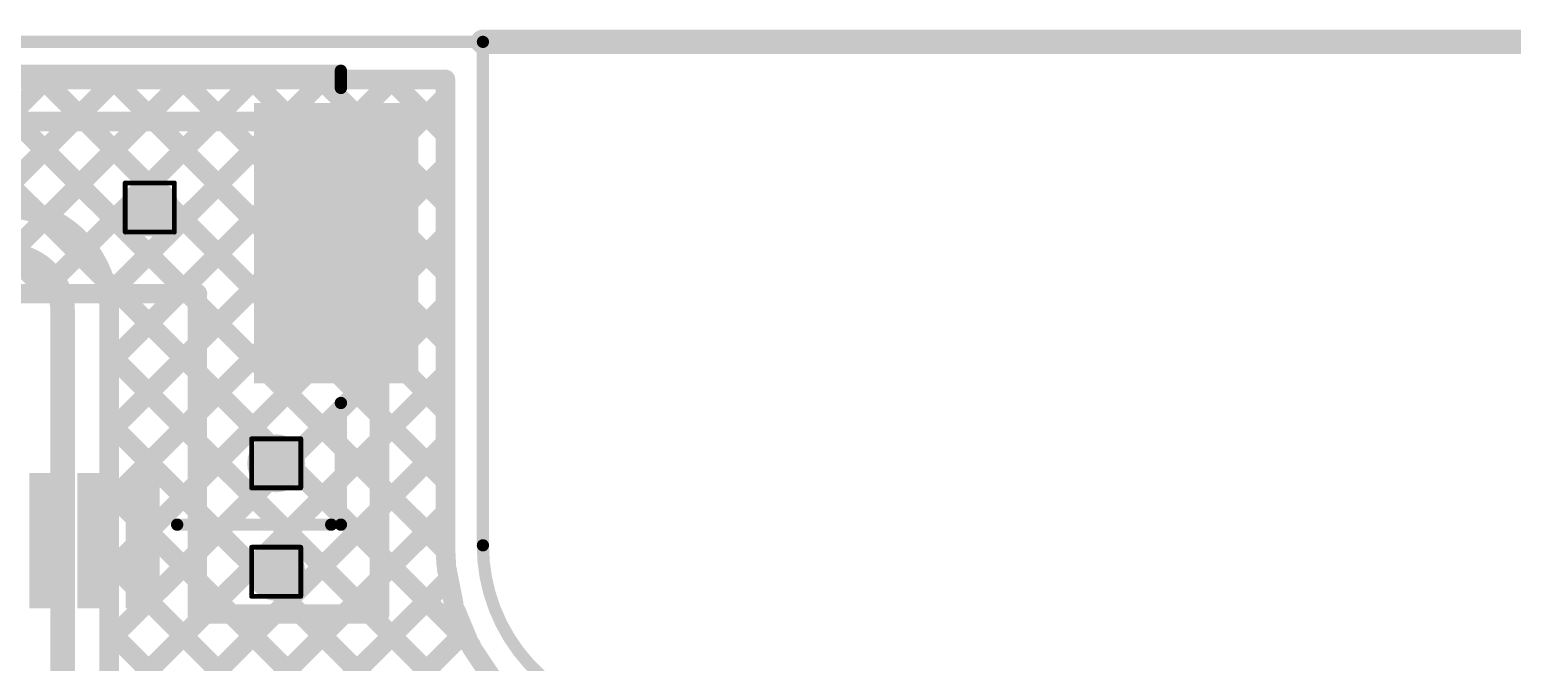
# Model space of a CAD drawing. Header units: inches. Extents: x -17 to 349, y -40 to 215.
# Drawn here: x 103.25 to 118.59, y 162.46 to 169.01 of the extents above; entities that cross this region are included whole.
import ezdxf

# ---------------------------------------------------------------- set-up
doc = ezdxf.new("R2010")
doc.units = ezdxf.units.IN
for name, color, linetype in [('Board Outline', 216, 'Continuous'), ('Bottom Layer', 5, 'Continuous'), ('Dimension', 6, 'Continuous'), ('Drill Drawing', 1, 'Continuous'), ('Top Layer', 1, 'Continuous'), ('Top Overlay', 2, 'Continuous'), ('Top Paste', 8, 'Continuous'), ('Top Solder', 216, 'Continuous'), ('Via Holes', 16, 'Continuous')]:
    doc.layers.add(name, color=color, linetype=linetype)

# ---------------------------------------------------------------- blocks, each defined once
blk = doc.blocks.new('8_01A0_015200_47')
at = {"layer": 'Top Layer'}
for points in [[(-3.625, 2.19), (-3.375, 2.19), (-3.375, 0.89), (-3.625, 0.89)], [(-3.125, 2.19), (-2.875, 2.19), (-2.875, 0.89), (-3.125, 0.89)], [(-2.625, 2.19), (-2.375, 2.19), (-2.375, 0.89), (-2.625, 0.89)], [(-2.125, 2.19), (-1.875, 2.19), (-1.875, 0.89), (-2.125, 0.89)], [(-1.625, 2.19), (-1.375, 2.19), (-1.375, 0.89), (-1.625, 0.89)], [(-1.125, 2.19), (-0.875, 2.19), (-0.875, 0.89), (-1.125, 0.89)], [(-0.625, 2.19), (-0.375, 2.19), (-0.375, 0.89), (-0.625, 0.89)], [(-0.125, 2.19), (0.125, 2.19), (0.125, 0.89), (-0.125, 0.89)], [(0.375, 2.19), (0.625, 2.19), (0.625, 0.89), (0.375, 0.89)], [(0.875, 2.19), (1.125, 2.19), (1.125, 0.89), (0.875, 0.89)], [(1.375, 2.19), (1.625, 2.19), (1.625, 0.89), (1.375, 0.89)], [(1.875, 2.19), (2.125, 2.19), (2.125, 0.89), (1.875, 0.89)], [(2.375, 2.19), (2.625, 2.19), (2.625, 0.89), (2.375, 0.89)], [(2.875, 2.19), (3.125, 2.19), (3.125, 0.89), (2.875, 0.89)], [(3.375, 2.19), (3.625, 2.19), (3.625, 0.89), (3.375, 0.89)], [(-6.3, -0.14), (-4.7, -0.14), (-4.7, -2.94), (-6.3, -2.94)], [(4.7, -0.14), (6.3, -0.14), (6.3, -2.94), (4.7, -2.94)]]:
    blk.add_hatch(color=1, dxfattribs=at).paths.add_polyline_path(points)
at = {"layer": 'Top Paste'}
for points in [[(-3.625, 2.19), (-3.375, 2.19), (-3.375, 0.89), (-3.625, 0.89)], [(-3.125, 2.19), (-2.875, 2.19), (-2.875, 0.89), (-3.125, 0.89)], [(-2.625, 2.19), (-2.375, 2.19), (-2.375, 0.89), (-2.625, 0.89)], [(-2.125, 2.19), (-1.875, 2.19), (-1.875, 0.89), (-2.125, 0.89)], [(-1.625, 2.19), (-1.375, 2.19), (-1.375, 0.89), (-1.625, 0.89)], [(-1.125, 2.19), (-0.875, 2.19), (-0.875, 0.89), (-1.125, 0.89)], [(-0.625, 2.19), (-0.375, 2.19), (-0.375, 0.89), (-0.625, 0.89)], [(-0.125, 2.19), (0.125, 2.19), (0.125, 0.89), (-0.125, 0.89)], [(0.375, 2.19), (0.625, 2.19), (0.625, 0.89), (0.375, 0.89)], [(0.875, 2.19), (1.125, 2.19), (1.125, 0.89), (0.875, 0.89)], [(1.375, 2.19), (1.625, 2.19), (1.625, 0.89), (1.375, 0.89)], [(1.875, 2.19), (2.125, 2.19), (2.125, 0.89), (1.875, 0.89)], [(2.375, 2.19), (2.625, 2.19), (2.625, 0.89), (2.375, 0.89)], [(2.875, 2.19), (3.125, 2.19), (3.125, 0.89), (2.875, 0.89)], [(3.375, 2.19), (3.625, 2.19), (3.625, 0.89), (3.375, 0.89)], [(-6.3, -0.14), (-4.7, -0.14), (-4.7, -2.94), (-6.3, -2.94)], [(4.7, -0.14), (6.3, -0.14), (6.3, -2.94), (4.7, -2.94)]]:
    blk.add_hatch(color=8, dxfattribs=at).paths.add_polyline_path(points)
at = {"layer": 'Top Solder'}
for points in [[(-3.675, 2.24), (-3.325, 2.24), (-3.325, 0.84), (-3.675, 0.84)], [(-3.175, 2.24), (-2.825, 2.24), (-2.825, 0.84), (-3.175, 0.84)], [(-2.675, 2.24), (-2.325, 2.24), (-2.325, 0.84), (-2.675, 0.84)], [(-2.175, 2.24), (-1.825, 2.24), (-1.825, 0.84), (-2.175, 0.84)], [(-1.675, 2.24), (-1.325, 2.24), (-1.325, 0.84), (-1.675, 0.84)], [(-1.175, 2.24), (-0.825, 2.24), (-0.825, 0.84), (-1.175, 0.84)], [(-0.675, 2.24), (-0.325, 2.24), (-0.325, 0.84), (-0.675, 0.84)], [(-0.175, 2.24), (0.175, 2.24), (0.175, 0.84), (-0.175, 0.84)], [(0.325, 2.24), (0.675, 2.24), (0.675, 0.84), (0.325, 0.84)], [(0.825, 2.24), (1.175, 2.24), (1.175, 0.84), (0.825, 0.84)], [(1.325, 2.24), (1.675, 2.24), (1.675, 0.84), (1.325, 0.84)], [(1.825, 2.24), (2.175, 2.24), (2.175, 0.84), (1.825, 0.84)], [(2.325, 2.24), (2.675, 2.24), (2.675, 0.84), (2.325, 0.84)], [(2.825, 2.24), (3.175, 2.24), (3.175, 0.84), (2.825, 0.84)], [(3.325, 2.24), (3.675, 2.24), (3.675, 0.84), (3.325, 0.84)], [(-6.35, -0.09), (-4.65, -0.09), (-4.65, -2.99), (-6.35, -2.99)], [(4.65, -0.09), (6.35, -0.09), (6.35, -2.99), (4.65, -2.99)]]:
    blk.add_hatch(color=216, dxfattribs=at).paths.add_polyline_path(points)
at = {"layer": 'Top Overlay'}
for points in [[(3.974, 1.863, 0.127, 0.127, 0), (3.869, 1.758, 0.127, 0.127, 0)], [(3.974, 1.863, 0.127, 0.127, 0), (3.974, 1.653, 0.127, 0.127, 0)], [(3.974, 1.653, 0.127, 0.127, 0), (3.869, 1.758, 0.127, 0.127, 0)], [(-5.55, 1.375, 0.127, 0.127, 0), (-5.55, 0.115, 0.127, 0.127, 0)], [(-3.856, 1.375, 0.127, 0.127, 0), (-5.45, 1.375, 0.127, 0.127, 0)], [(5.55, 1.375, 0.127, 0.127, 0), (3.856, 1.375, 0.127, 0.127, 0)], [(5.55, 1.375, 0.127, 0.127, 0), (5.55, 0.115, 0.127, 0.127, 0)], [(0, -2.605, 0.127, 0.127, 0), (-0.342, -2.946, 0.127, 0.127, 0)], [(0.342, -2.946, 0.127, 0.127, 0), (0, -2.605, 0.127, 0.127, 0)], [(0.342, -2.946, 0.127, 0.127, 0), (-0.342, -2.946, 0.127, 0.127, 0)], [(-5.55, -3.147, 0.127, 0.127, 0), (-5.55, -3.325, 0.127, 0.127, 0)], [(5.55, -3.147, 0.127, 0.127, 0), (5.55, -3.325, 0.127, 0.127, 0)], [(5.55, -3.325, 0.127, 0.127, 0), (-5.55, -3.325, 0.127, 0.127, 0)]]:
    blk.add_lwpolyline(points, format="xyseb", dxfattribs=at)
for points in [[(3.942, 1.863, 0.0635, 0.0635, 1), (4.006, 1.863, 0.0635, 0.0635, 1)], [(3.942, 1.863, 0.0635, 0.0635, 1), (4.006, 1.863, 0.0635, 0.0635, 1)], [(3.837, 1.758, 0.0635, 0.0635, 1), (3.901, 1.758, 0.0635, 0.0635, 1)], [(3.837, 1.758, 0.0635, 0.0635, 1), (3.901, 1.758, 0.0635, 0.0635, 1)], [(3.942, 1.653, 0.0635, 0.0635, 1), (4.006, 1.653, 0.0635, 0.0635, 1)], [(3.942, 1.653, 0.0635, 0.0635, 1), (4.006, 1.653, 0.0635, 0.0635, 1)], [(-5.582, 1.375, 0.0635, 0.0635, 1), (-5.518, 1.375, 0.0635, 0.0635, 1)], [(-5.482, 1.375, 0.0635, 0.0635, 1), (-5.418, 1.375, 0.0635, 0.0635, 1)], [(-3.888, 1.375, 0.0635, 0.0635, 1), (-3.824, 1.375, 0.0635, 0.0635, 1)], [(3.824, 1.375, 0.0635, 0.0635, 1), (3.888, 1.375, 0.0635, 0.0635, 1)], [(5.518, 1.375, 0.0635, 0.0635, 1), (5.582, 1.375, 0.0635, 0.0635, 1)], [(5.518, 1.375, 0.0635, 0.0635, 1), (5.582, 1.375, 0.0635, 0.0635, 1)], [(-5.582, 0.115, 0.0635, 0.0635, 1), (-5.518, 0.115, 0.0635, 0.0635, 1)], [(5.518, 0.115, 0.0635, 0.0635, 1), (5.582, 0.115, 0.0635, 0.0635, 1)], [(-0.032, -2.605, 0.0635, 0.0635, 1), (0.032, -2.605, 0.0635, 0.0635, 1)], [(-0.032, -2.605, 0.0635, 0.0635, 1), (0.032, -2.605, 0.0635, 0.0635, 1)], [(-0.373, -2.946, 0.0635, 0.0635, 1), (-0.31, -2.946, 0.0635, 0.0635, 1)], [(-0.373, -2.946, 0.0635, 0.0635, 1), (-0.31, -2.946, 0.0635, 0.0635, 1)], [(0.31, -2.946, 0.0635, 0.0635, 1), (0.373, -2.946, 0.0635, 0.0635, 1)], [(0.31, -2.946, 0.0635, 0.0635, 1), (0.373, -2.946, 0.0635, 0.0635, 1)], [(-5.582, -3.147, 0.0635, 0.0635, 1), (-5.518, -3.147, 0.0635, 0.0635, 1)], [(5.518, -3.147, 0.0635, 0.0635, 1), (5.582, -3.147, 0.0635, 0.0635, 1)], [(-5.582, -3.325, 0.0635, 0.0635, 1), (-5.518, -3.325, 0.0635, 0.0635, 1)], [(-5.582, -3.325, 0.0635, 0.0635, 1), (-5.518, -3.325, 0.0635, 0.0635, 1)], [(5.518, -3.325, 0.0635, 0.0635, 1), (5.582, -3.325, 0.0635, 0.0635, 1)], [(5.518, -3.325, 0.0635, 0.0635, 1), (5.582, -3.325, 0.0635, 0.0635, 1)]]:
    blk.add_lwpolyline(points, format="xyseb", close=True, dxfattribs=at)

msp = doc.modelspace()

# ---------------------------------------------------------------- hatches: boundary and pattern name
at = {"layer": 'Bottom Layer'}
h = msp.add_hatch(color=5, dxfattribs=at)
edge = h.paths.add_edge_path()
edge.add_arc((104.493, 167.171), 0.3, 0, 360)
h = msp.add_hatch(color=5, dxfattribs=at)
edge = h.paths.add_edge_path()
edge.add_arc((105.801, 164.522), 0.3, 0, 360)
h = msp.add_hatch(color=5, dxfattribs=at)
edge = h.paths.add_edge_path()
edge.add_arc((105.801, 163.399), 0.3, 0, 360)
at = {"layer": 'Top Layer'}
h = msp.add_hatch(color=1, dxfattribs=at)
edge = h.paths.add_edge_path()
edge.add_arc((104.493, 167.171), 0.3, 0, 360)
h = msp.add_hatch(color=1, dxfattribs=at)
edge = h.paths.add_edge_path()
edge.add_arc((105.801, 164.522), 0.3, 0, 360)
h = msp.add_hatch(color=1, dxfattribs=at)
edge = h.paths.add_edge_path()
edge.add_arc((105.801, 163.399), 0.3, 0, 360)
at = {"layer": 'Via Holes'}
h = msp.add_hatch(color=7, dxfattribs=at)
edge = h.paths.add_edge_path()
edge.add_arc((104.493, 167.171), 0.15, 0, 360)
h = msp.add_hatch(color=7, dxfattribs=at)
edge = h.paths.add_edge_path()
edge.add_arc((105.801, 164.522), 0.15, 0, 360)
h = msp.add_hatch(color=7, dxfattribs=at)
edge = h.paths.add_edge_path()
edge.add_arc((105.801, 163.399), 0.15, 0, 360)

# ---------------------------------------------------------------- linework, layer by layer
at = {"layer": 'Board Outline'}
for points in [[(93.901, 168.886, 0.127, 0.127, 0), (107.939, 168.886, 0.127, 0.127, 0)], [(107.939, 163.673, 0.127, 0.127, 0), (107.939, 168.886, 0.127, 0.127, 0)], [(109.756, 161.856, 0.127, 0.127, -0.414214), (107.939, 163.673, 0.127, 0.127, 0)]]:
    msp.add_lwpolyline(points, format="xyseb", dxfattribs=at)
for points in [[(107.908, 168.886, 0.0635, 0.0635, 1), (107.971, 168.886, 0.0635, 0.0635, 1)], [(107.908, 168.886, 0.0635, 0.0635, 1), (107.971, 168.886, 0.0635, 0.0635, 1)], [(107.908, 163.673, 0.0635, 0.0635, 1), (107.971, 163.673, 0.0635, 0.0635, 1)], [(107.908, 163.673, 0.0635, 0.0635, 1), (107.971, 163.673, 0.0635, 0.0635, 1)]]:
    msp.add_lwpolyline(points, format="xyseb", close=True, dxfattribs=at)
at = {"layer": 'Bottom Layer'}
for points in [[(94.29, 168.497, 0.203, 0.203, 0), (107.551, 168.497, 0.203, 0.203, 0)], [(101.954, 168.497, 0.203, 0.203, 0), (103.347, 167.105, 0.203, 0.203, 0)], [(102.079, 167.159, 0.203, 0.203, 0), (103.417, 168.497, 0.203, 0.203, 0)], [(102.673, 168.497, 0.203, 0.203, 0), (107.553, 163.617, 0.203, 0.203, 0)], [(102.797, 167.159, 0.203, 0.203, 0), (104.136, 168.497, 0.203, 0.203, 0)], [(103.391, 168.497, 0.203, 0.203, 0), (107.551, 164.338, 0.203, 0.203, 0)], [(103.43, 167.073, 0.203, 0.203, 0), (104.854, 168.497, 0.203, 0.203, 0)], [(103.839, 166.764, 0.203, 0.203, 0), (105.573, 168.497, 0.203, 0.203, 0)], [(104.06, 166.267, 0.203, 0.203, 0), (106.291, 168.497, 0.203, 0.203, 0)], [(104.074, 165.562, 0.203, 0.203, 0), (107.009, 168.497, 0.203, 0.203, 0)], [(104.109, 168.497, 0.203, 0.203, 0), (107.551, 165.056, 0.203, 0.203, 0)], [(104.828, 168.497, 0.203, 0.203, 0), (107.551, 165.774, 0.203, 0.203, 0)], [(105.546, 168.497, 0.203, 0.203, 0), (107.551, 166.493, 0.203, 0.203, 0)], [(106.265, 168.497, 0.203, 0.203, 0), (107.551, 167.211, 0.203, 0.203, 0)], [(106.983, 168.497, 0.203, 0.203, 0), (107.551, 167.93, 0.203, 0.203, 0)], [(107.551, 163.673, 0.203, 0.203, 0), (107.551, 168.497, 0.203, 0.203, 0)], [(104.074, 164.843, 0.203, 0.203, 0), (107.551, 168.32, 0.203, 0.203, 0)], [(104.074, 164.125, 0.203, 0.203, 0), (107.551, 167.602, 0.203, 0.203, 0)], [(103.013, 167.159, 0.203, 0.203, -0.414214), (104.074, 166.098, 0.203, 0.203, 0)], [(104.074, 163.407, 0.203, 0.203, 0), (107.551, 166.884, 0.203, 0.203, 0)], [(103.013, 166.676, 0.254, 0.254, -0.414214), (103.591, 166.098, 0.254, 0.254, 0)], [(104.02, 166.432, 0.203, 0.203, 0), (107.817, 162.635, 0.203, 0.203, 0)], [(103.591, 149.068, 0.254, 0.254, 0), (103.591, 166.098, 0.254, 0.254, 0)], [(104.074, 162.688, 0.203, 0.203, 0), (107.551, 166.165, 0.203, 0.203, 0)], [(104.074, 149.068, 0.203, 0.203, 0), (104.074, 166.098, 0.203, 0.203, 0)], [(104.074, 165.659, 0.203, 0.203, 0), (110.372, 159.361, 0.203, 0.203, 0)], [(104.074, 161.97, 0.203, 0.203, 0), (107.551, 165.447, 0.203, 0.203, 0)], [(104.074, 164.941, 0.203, 0.203, 0), (109.654, 159.361, 0.203, 0.203, 0)], [(104.074, 161.251, 0.203, 0.203, 0), (107.551, 164.728, 0.203, 0.203, 0)], [(104.074, 164.223, 0.203, 0.203, 0), (108.935, 159.361, 0.203, 0.203, 0)], [(104.074, 160.533, 0.203, 0.203, 0), (107.551, 164.01, 0.203, 0.203, 0)], [(107.551, 163.654, 0.203, 0.203, 0), (107.56, 163.476, 0.203, 0.203, 0)], [(104.074, 163.504, 0.203, 0.203, 0), (108.217, 159.361, 0.203, 0.203, 0)], [(104.074, 159.814, 0.203, 0.203, 0), (107.586, 163.326, 0.203, 0.203, 0)], [(107.567, 163.419, 0.203, 0.203, 0), (107.637, 163.07, 0.203, 0.203, 0)], [(107.659, 162.997, 0.203, 0.203, 0), (107.795, 162.668, 0.203, 0.203, 0)], [(104.074, 162.786, 0.203, 0.203, 0), (107.499, 159.361, 0.203, 0.203, 0)], [(104.074, 159.096, 0.203, 0.203, 0), (107.751, 162.773, 0.203, 0.203, 0)], [(107.831, 162.601, 0.203, 0.203, 0), (108.029, 162.305, 0.203, 0.203, 0)]]:
    msp.add_lwpolyline(points, format="xyseb", dxfattribs=at)
for points in [[(103.34, 168.497, 0.102, 0.102, 1), (103.442, 168.497, 0.102, 0.102, 1)], [(103.366, 168.497, 0.102, 0.102, 1), (103.468, 168.497, 0.102, 0.102, 1)], [(104.059, 168.497, 0.102, 0.102, 1), (104.16, 168.497, 0.102, 0.102, 1)], [(104.085, 168.497, 0.102, 0.102, 1), (104.186, 168.497, 0.102, 0.102, 1)], [(104.777, 168.497, 0.102, 0.102, 1), (104.879, 168.497, 0.102, 0.102, 1)], [(104.803, 168.497, 0.102, 0.102, 1), (104.905, 168.497, 0.102, 0.102, 1)], [(105.495, 168.497, 0.102, 0.102, 1), (105.597, 168.497, 0.102, 0.102, 1)], [(105.522, 168.497, 0.102, 0.102, 1), (105.623, 168.497, 0.102, 0.102, 1)], [(106.214, 168.497, 0.102, 0.102, 1), (106.315, 168.497, 0.102, 0.102, 1)], [(106.24, 168.497, 0.102, 0.102, 1), (106.342, 168.497, 0.102, 0.102, 1)], [(106.932, 168.497, 0.102, 0.102, 1), (107.034, 168.497, 0.102, 0.102, 1)], [(106.959, 168.497, 0.102, 0.102, 1), (107.06, 168.497, 0.102, 0.102, 1)], [(107.5, 168.497, 0.102, 0.102, 1), (107.602, 168.497, 0.102, 0.102, 1)], [(107.5, 168.497, 0.102, 0.102, 1), (107.602, 168.497, 0.102, 0.102, 1)], [(107.5, 168.32, 0.102, 0.102, 1), (107.602, 168.32, 0.102, 0.102, 1)], [(107.5, 167.93, 0.102, 0.102, 1), (107.602, 167.93, 0.102, 0.102, 1)], [(107.5, 167.602, 0.102, 0.102, 1), (107.602, 167.602, 0.102, 0.102, 1)], [(103.296, 167.105, 0.102, 0.102, 1), (103.398, 167.105, 0.102, 0.102, 1)], [(107.5, 167.211, 0.102, 0.102, 1), (107.602, 167.211, 0.102, 0.102, 1)], [(103.379, 167.073, 0.102, 0.102, 1), (103.481, 167.073, 0.102, 0.102, 1)], [(107.5, 166.884, 0.102, 0.102, 1), (107.602, 166.884, 0.102, 0.102, 1)], [(103.788, 166.764, 0.102, 0.102, 1), (103.889, 166.764, 0.102, 0.102, 1)], [(107.5, 166.493, 0.102, 0.102, 1), (107.602, 166.493, 0.102, 0.102, 1)], [(103.969, 166.432, 0.102, 0.102, 1), (104.071, 166.432, 0.102, 0.102, 1)], [(104.009, 166.267, 0.102, 0.102, 1), (104.111, 166.267, 0.102, 0.102, 1)], [(103.528, 166.098, 0.127, 0.127, 1), (103.655, 166.098, 0.127, 0.127, 1)], [(103.528, 166.098, 0.127, 0.127, 1), (103.655, 166.098, 0.127, 0.127, 1)], [(104.023, 166.098, 0.102, 0.102, 1), (104.125, 166.098, 0.102, 0.102, 1)], [(104.023, 166.098, 0.102, 0.102, 1), (104.125, 166.098, 0.102, 0.102, 1)], [(107.5, 166.165, 0.102, 0.102, 1), (107.602, 166.165, 0.102, 0.102, 1)], [(107.5, 165.774, 0.102, 0.102, 1), (107.602, 165.774, 0.102, 0.102, 1)], [(104.023, 165.659, 0.102, 0.102, 1), (104.125, 165.659, 0.102, 0.102, 1)], [(104.023, 165.562, 0.102, 0.102, 1), (104.125, 165.562, 0.102, 0.102, 1)], [(107.5, 165.447, 0.102, 0.102, 1), (107.602, 165.447, 0.102, 0.102, 1)], [(107.5, 165.056, 0.102, 0.102, 1), (107.602, 165.056, 0.102, 0.102, 1)], [(104.023, 164.941, 0.102, 0.102, 1), (104.125, 164.941, 0.102, 0.102, 1)], [(104.023, 164.843, 0.102, 0.102, 1), (104.125, 164.843, 0.102, 0.102, 1)], [(107.5, 164.728, 0.102, 0.102, 1), (107.602, 164.728, 0.102, 0.102, 1)], [(104.023, 164.223, 0.102, 0.102, 1), (104.125, 164.223, 0.102, 0.102, 1)], [(107.5, 164.338, 0.102, 0.102, 1), (107.602, 164.338, 0.102, 0.102, 1)], [(104.023, 164.125, 0.102, 0.102, 1), (104.125, 164.125, 0.102, 0.102, 1)], [(107.5, 164.01, 0.102, 0.102, 1), (107.602, 164.01, 0.102, 0.102, 1)], [(107.5, 163.673, 0.102, 0.102, 1), (107.602, 163.673, 0.102, 0.102, 1)], [(107.501, 163.654, 0.102, 0.102, 1), (107.602, 163.654, 0.102, 0.102, 1)], [(107.502, 163.617, 0.102, 0.102, 1), (107.604, 163.617, 0.102, 0.102, 1)], [(104.023, 163.504, 0.102, 0.102, 1), (104.125, 163.504, 0.102, 0.102, 1)], [(107.509, 163.476, 0.102, 0.102, 1), (107.611, 163.476, 0.102, 0.102, 1)], [(104.023, 163.407, 0.102, 0.102, 1), (104.125, 163.407, 0.102, 0.102, 1)], [(107.516, 163.419, 0.102, 0.102, 1), (107.618, 163.419, 0.102, 0.102, 1)], [(107.535, 163.326, 0.102, 0.102, 1), (107.636, 163.326, 0.102, 0.102, 1)], [(107.586, 163.07, 0.102, 0.102, 1), (107.687, 163.07, 0.102, 0.102, 1)], [(107.608, 162.997, 0.102, 0.102, 1), (107.709, 162.997, 0.102, 0.102, 1)], [(104.023, 162.786, 0.102, 0.102, 1), (104.125, 162.786, 0.102, 0.102, 1)], [(104.023, 162.688, 0.102, 0.102, 1), (104.125, 162.688, 0.102, 0.102, 1)], [(107.7, 162.773, 0.102, 0.102, 1), (107.802, 162.773, 0.102, 0.102, 1)], [(107.744, 162.668, 0.102, 0.102, 1), (107.846, 162.668, 0.102, 0.102, 1)], [(107.766, 162.635, 0.102, 0.102, 1), (107.868, 162.635, 0.102, 0.102, 1)], [(107.78, 162.601, 0.102, 0.102, 1), (107.882, 162.601, 0.102, 0.102, 1)]]:
    msp.add_lwpolyline(points, format="xyseb", close=True, dxfattribs=at)
at = {"layer": 'Dimension'}
msp.add_lwpolyline([(107.939, 168.886, 0.254, 0.254, 0), (225.409, 168.886, 0.254, 0.254, 0)], format="xyseb", dxfattribs=at)
msp.add_lwpolyline([(107.876, 168.886, 0.127, 0.127, 1), (108.003, 168.886, 0.127, 0.127, 1)], format="xyseb", close=True, dxfattribs=at)
at = {"layer": 'Drill Drawing'}
for points in [[(104.239, 167.425, 0.0508, 0.0508, 0), (104.747, 167.425, 0.0508, 0.0508, 0)], [(104.239, 166.917, 0.0508, 0.0508, 0), (104.239, 167.425, 0.0508, 0.0508, 0)], [(104.747, 166.917, 0.0508, 0.0508, 0), (104.747, 167.425, 0.0508, 0.0508, 0)], [(104.239, 166.917, 0.0508, 0.0508, 0), (104.747, 166.917, 0.0508, 0.0508, 0)], [(105.547, 164.776, 0.0508, 0.0508, 0), (106.055, 164.776, 0.0508, 0.0508, 0)], [(105.547, 164.268, 0.0508, 0.0508, 0), (105.547, 164.776, 0.0508, 0.0508, 0)], [(106.055, 164.268, 0.0508, 0.0508, 0), (106.055, 164.776, 0.0508, 0.0508, 0)], [(105.547, 164.268, 0.0508, 0.0508, 0), (106.055, 164.268, 0.0508, 0.0508, 0)], [(105.547, 163.653, 0.0508, 0.0508, 0), (106.055, 163.653, 0.0508, 0.0508, 0)], [(105.547, 163.145, 0.0508, 0.0508, 0), (105.547, 163.653, 0.0508, 0.0508, 0)], [(106.055, 163.145, 0.0508, 0.0508, 0), (106.055, 163.653, 0.0508, 0.0508, 0)], [(105.547, 163.145, 0.0508, 0.0508, 0), (106.055, 163.145, 0.0508, 0.0508, 0)]]:
    msp.add_lwpolyline(points, format="xyseb", dxfattribs=at)
for points in [[(104.226, 167.425, 0.0254, 0.0254, 1), (104.252, 167.425, 0.0254, 0.0254, 1)], [(104.226, 167.425, 0.0254, 0.0254, 1), (104.252, 167.425, 0.0254, 0.0254, 1)], [(104.734, 167.425, 0.0254, 0.0254, 1), (104.76, 167.425, 0.0254, 0.0254, 1)], [(104.734, 167.425, 0.0254, 0.0254, 1), (104.76, 167.425, 0.0254, 0.0254, 1)], [(104.226, 166.917, 0.0254, 0.0254, 1), (104.252, 166.917, 0.0254, 0.0254, 1)], [(104.226, 166.917, 0.0254, 0.0254, 1), (104.252, 166.917, 0.0254, 0.0254, 1)], [(104.734, 166.917, 0.0254, 0.0254, 1), (104.76, 166.917, 0.0254, 0.0254, 1)], [(104.734, 166.917, 0.0254, 0.0254, 1), (104.76, 166.917, 0.0254, 0.0254, 1)], [(105.534, 164.776, 0.0254, 0.0254, 1), (105.559, 164.776, 0.0254, 0.0254, 1)], [(105.534, 164.776, 0.0254, 0.0254, 1), (105.559, 164.776, 0.0254, 0.0254, 1)], [(106.042, 164.776, 0.0254, 0.0254, 1), (106.067, 164.776, 0.0254, 0.0254, 1)], [(106.042, 164.776, 0.0254, 0.0254, 1), (106.067, 164.776, 0.0254, 0.0254, 1)], [(105.534, 164.268, 0.0254, 0.0254, 1), (105.559, 164.268, 0.0254, 0.0254, 1)], [(105.534, 164.268, 0.0254, 0.0254, 1), (105.559, 164.268, 0.0254, 0.0254, 1)], [(106.042, 164.268, 0.0254, 0.0254, 1), (106.067, 164.268, 0.0254, 0.0254, 1)], [(106.042, 164.268, 0.0254, 0.0254, 1), (106.067, 164.268, 0.0254, 0.0254, 1)], [(105.534, 163.653, 0.0254, 0.0254, 1), (105.559, 163.653, 0.0254, 0.0254, 1)], [(105.534, 163.653, 0.0254, 0.0254, 1), (105.559, 163.653, 0.0254, 0.0254, 1)], [(106.042, 163.653, 0.0254, 0.0254, 1), (106.067, 163.653, 0.0254, 0.0254, 1)], [(106.042, 163.653, 0.0254, 0.0254, 1), (106.067, 163.653, 0.0254, 0.0254, 1)], [(105.534, 163.145, 0.0254, 0.0254, 1), (105.559, 163.145, 0.0254, 0.0254, 1)], [(105.534, 163.145, 0.0254, 0.0254, 1), (105.559, 163.145, 0.0254, 0.0254, 1)], [(106.042, 163.145, 0.0254, 0.0254, 1), (106.067, 163.145, 0.0254, 0.0254, 1)], [(106.042, 163.145, 0.0254, 0.0254, 1), (106.067, 163.145, 0.0254, 0.0254, 1)]]:
    msp.add_lwpolyline(points, format="xyseb", close=True, dxfattribs=at)
at = {"layer": 'Top Layer'}
for points in [[(94.971, 168.062, 0.203, 0.203, 0), (106.87, 168.062, 0.203, 0.203, 0)], [(101.671, 168.062, 0.203, 0.203, 0), (103.454, 166.279, 0.203, 0.203, 0)], [(101.918, 166.279, 0.203, 0.203, 0), (103.7, 168.062, 0.203, 0.203, 0)], [(102.389, 168.062, 0.203, 0.203, 0), (104.172, 166.279, 0.203, 0.203, 0)], [(102.636, 166.279, 0.203, 0.203, 0), (104.419, 168.062, 0.203, 0.203, 0)], [(103.108, 168.062, 0.203, 0.203, 0), (104.891, 166.279, 0.203, 0.203, 0)], [(103.355, 166.279, 0.203, 0.203, 0), (105.137, 168.062, 0.203, 0.203, 0)], [(103.826, 168.062, 0.203, 0.203, 0), (106.87, 165.018, 0.203, 0.203, 0)], [(104.073, 166.279, 0.203, 0.203, 0), (105.856, 168.062, 0.203, 0.203, 0)], [(104.545, 168.062, 0.203, 0.203, 0), (106.87, 165.736, 0.203, 0.203, 0)], [(104.791, 166.279, 0.203, 0.203, 0), (106.574, 168.062, 0.203, 0.203, 0)], [(105.263, 168.062, 0.203, 0.203, 0), (106.87, 166.455, 0.203, 0.203, 0)], [(105.981, 168.062, 0.203, 0.203, 0), (106.87, 167.173, 0.203, 0.203, 0)], [(106.7, 168.062, 0.203, 0.203, 0), (106.87, 167.892, 0.203, 0.203, 0)], [(106.87, 162.962, 0.203, 0.203, 0), (106.87, 168.062, 0.203, 0.203, 0)], [(104.985, 165.754, 0.203, 0.203, 0), (106.87, 167.64, 0.203, 0.203, 0)], [(104.985, 165.036, 0.203, 0.203, 0), (106.87, 166.921, 0.203, 0.203, 0)], [(97.465, 166.279, 0.203, 0.203, 0), (104.985, 166.279, 0.203, 0.203, 0)], [(97.465, 166.279, 0.203, 0.203, 0), (104.985, 166.279, 0.203, 0.203, 0)], [(104.985, 162.962, 0.203, 0.203, 0), (104.985, 166.279, 0.203, 0.203, 0)], [(104.985, 162.962, 0.203, 0.203, 0), (104.985, 166.279, 0.203, 0.203, 0)], [(104.985, 164.318, 0.203, 0.203, 0), (106.87, 166.203, 0.203, 0.203, 0)], [(104.985, 166.185, 0.203, 0.203, 0), (106.87, 164.3, 0.203, 0.203, 0)], [(104.985, 163.599, 0.203, 0.203, 0), (106.87, 165.485, 0.203, 0.203, 0)], [(104.985, 165.467, 0.203, 0.203, 0), (106.87, 163.581, 0.203, 0.203, 0)], [(104.985, 164.748, 0.203, 0.203, 0), (106.771, 162.962, 0.203, 0.203, 0)], [(105.066, 162.962, 0.203, 0.203, 0), (106.87, 164.766, 0.203, 0.203, 0)], [(105.785, 162.962, 0.203, 0.203, 0), (106.87, 164.048, 0.203, 0.203, 0)], [(104.985, 164.03, 0.203, 0.203, 0), (106.053, 162.962, 0.203, 0.203, 0)], [(104.985, 163.312, 0.203, 0.203, 0), (105.334, 162.962, 0.203, 0.203, 0)], [(106.503, 162.962, 0.203, 0.203, 0), (106.87, 163.329, 0.203, 0.203, 0)], [(104.985, 162.962, 0.203, 0.203, 0), (106.87, 162.962, 0.203, 0.203, 0)]]:
    msp.add_lwpolyline(points, format="xyseb", dxfattribs=at)
for points in [[(103.65, 168.062, 0.102, 0.102, 1), (103.751, 168.062, 0.102, 0.102, 1)], [(103.775, 168.062, 0.102, 0.102, 1), (103.877, 168.062, 0.102, 0.102, 1)], [(104.368, 168.062, 0.102, 0.102, 1), (104.47, 168.062, 0.102, 0.102, 1)], [(104.494, 168.062, 0.102, 0.102, 1), (104.595, 168.062, 0.102, 0.102, 1)], [(105.087, 168.062, 0.102, 0.102, 1), (105.188, 168.062, 0.102, 0.102, 1)], [(105.212, 168.062, 0.102, 0.102, 1), (105.314, 168.062, 0.102, 0.102, 1)], [(105.805, 168.062, 0.102, 0.102, 1), (105.907, 168.062, 0.102, 0.102, 1)], [(105.931, 168.062, 0.102, 0.102, 1), (106.032, 168.062, 0.102, 0.102, 1)], [(106.523, 168.062, 0.102, 0.102, 1), (106.625, 168.062, 0.102, 0.102, 1)], [(106.649, 168.062, 0.102, 0.102, 1), (106.751, 168.062, 0.102, 0.102, 1)], [(106.819, 168.062, 0.102, 0.102, 1), (106.921, 168.062, 0.102, 0.102, 1)], [(106.819, 168.062, 0.102, 0.102, 1), (106.921, 168.062, 0.102, 0.102, 1)], [(106.819, 167.892, 0.102, 0.102, 1), (106.921, 167.892, 0.102, 0.102, 1)], [(106.819, 167.64, 0.102, 0.102, 1), (106.921, 167.64, 0.102, 0.102, 1)], [(106.819, 167.173, 0.102, 0.102, 1), (106.921, 167.173, 0.102, 0.102, 1)], [(106.819, 166.921, 0.102, 0.102, 1), (106.921, 166.921, 0.102, 0.102, 1)], [(106.819, 166.455, 0.102, 0.102, 1), (106.921, 166.455, 0.102, 0.102, 1)], [(103.304, 166.279, 0.102, 0.102, 1), (103.405, 166.279, 0.102, 0.102, 1)], [(103.403, 166.279, 0.102, 0.102, 1), (103.504, 166.279, 0.102, 0.102, 1)], [(104.022, 166.279, 0.102, 0.102, 1), (104.124, 166.279, 0.102, 0.102, 1)], [(104.121, 166.279, 0.102, 0.102, 1), (104.223, 166.279, 0.102, 0.102, 1)], [(104.741, 166.279, 0.102, 0.102, 1), (104.842, 166.279, 0.102, 0.102, 1)], [(104.84, 166.279, 0.102, 0.102, 1), (104.941, 166.279, 0.102, 0.102, 1)], [(104.934, 166.279, 0.102, 0.102, 1), (105.036, 166.279, 0.102, 0.102, 1)], [(104.934, 166.279, 0.102, 0.102, 1), (105.036, 166.279, 0.102, 0.102, 1)], [(104.934, 166.279, 0.102, 0.102, 1), (105.036, 166.279, 0.102, 0.102, 1)], [(104.934, 166.279, 0.102, 0.102, 1), (105.036, 166.279, 0.102, 0.102, 1)], [(104.934, 166.185, 0.102, 0.102, 1), (105.036, 166.185, 0.102, 0.102, 1)], [(106.819, 166.203, 0.102, 0.102, 1), (106.921, 166.203, 0.102, 0.102, 1)], [(104.934, 165.754, 0.102, 0.102, 1), (105.036, 165.754, 0.102, 0.102, 1)], [(106.819, 165.736, 0.102, 0.102, 1), (106.921, 165.736, 0.102, 0.102, 1)], [(104.934, 165.467, 0.102, 0.102, 1), (105.036, 165.467, 0.102, 0.102, 1)], [(106.819, 165.485, 0.102, 0.102, 1), (106.921, 165.485, 0.102, 0.102, 1)], [(104.934, 165.036, 0.102, 0.102, 1), (105.036, 165.036, 0.102, 0.102, 1)], [(106.819, 165.018, 0.102, 0.102, 1), (106.921, 165.018, 0.102, 0.102, 1)], [(104.934, 164.748, 0.102, 0.102, 1), (105.036, 164.748, 0.102, 0.102, 1)], [(106.819, 164.766, 0.102, 0.102, 1), (106.921, 164.766, 0.102, 0.102, 1)], [(104.934, 164.318, 0.102, 0.102, 1), (105.036, 164.318, 0.102, 0.102, 1)], [(106.819, 164.3, 0.102, 0.102, 1), (106.921, 164.3, 0.102, 0.102, 1)], [(106.819, 164.048, 0.102, 0.102, 1), (106.921, 164.048, 0.102, 0.102, 1)], [(104.934, 164.03, 0.102, 0.102, 1), (105.036, 164.03, 0.102, 0.102, 1)], [(104.934, 163.599, 0.102, 0.102, 1), (105.036, 163.599, 0.102, 0.102, 1)], [(106.819, 163.581, 0.102, 0.102, 1), (106.921, 163.581, 0.102, 0.102, 1)], [(104.934, 163.312, 0.102, 0.102, 1), (105.036, 163.312, 0.102, 0.102, 1)], [(106.819, 163.329, 0.102, 0.102, 1), (106.921, 163.329, 0.102, 0.102, 1)], [(104.934, 162.962, 0.102, 0.102, 1), (105.036, 162.962, 0.102, 0.102, 1)], [(104.934, 162.962, 0.102, 0.102, 1), (105.036, 162.962, 0.102, 0.102, 1)], [(104.934, 162.962, 0.102, 0.102, 1), (105.036, 162.962, 0.102, 0.102, 1)], [(105.015, 162.962, 0.102, 0.102, 1), (105.117, 162.962, 0.102, 0.102, 1)], [(105.283, 162.962, 0.102, 0.102, 1), (105.385, 162.962, 0.102, 0.102, 1)], [(105.734, 162.962, 0.102, 0.102, 1), (105.835, 162.962, 0.102, 0.102, 1)], [(106.002, 162.962, 0.102, 0.102, 1), (106.103, 162.962, 0.102, 0.102, 1)], [(106.452, 162.962, 0.102, 0.102, 1), (106.554, 162.962, 0.102, 0.102, 1)], [(106.72, 162.962, 0.102, 0.102, 1), (106.822, 162.962, 0.102, 0.102, 1)], [(106.819, 162.962, 0.102, 0.102, 1), (106.921, 162.962, 0.102, 0.102, 1)], [(106.819, 162.962, 0.102, 0.102, 1), (106.921, 162.962, 0.102, 0.102, 1)]]:
    msp.add_lwpolyline(points, format="xyseb", close=True, dxfattribs=at)

# ---------------------------------------------------------------- block references
at = {"rotation": 180}
msp.add_blockref('8_01A0_015200_47', (100.92, 165.262), dxfattribs=at)

doc.saveas('drawing.dxf')
